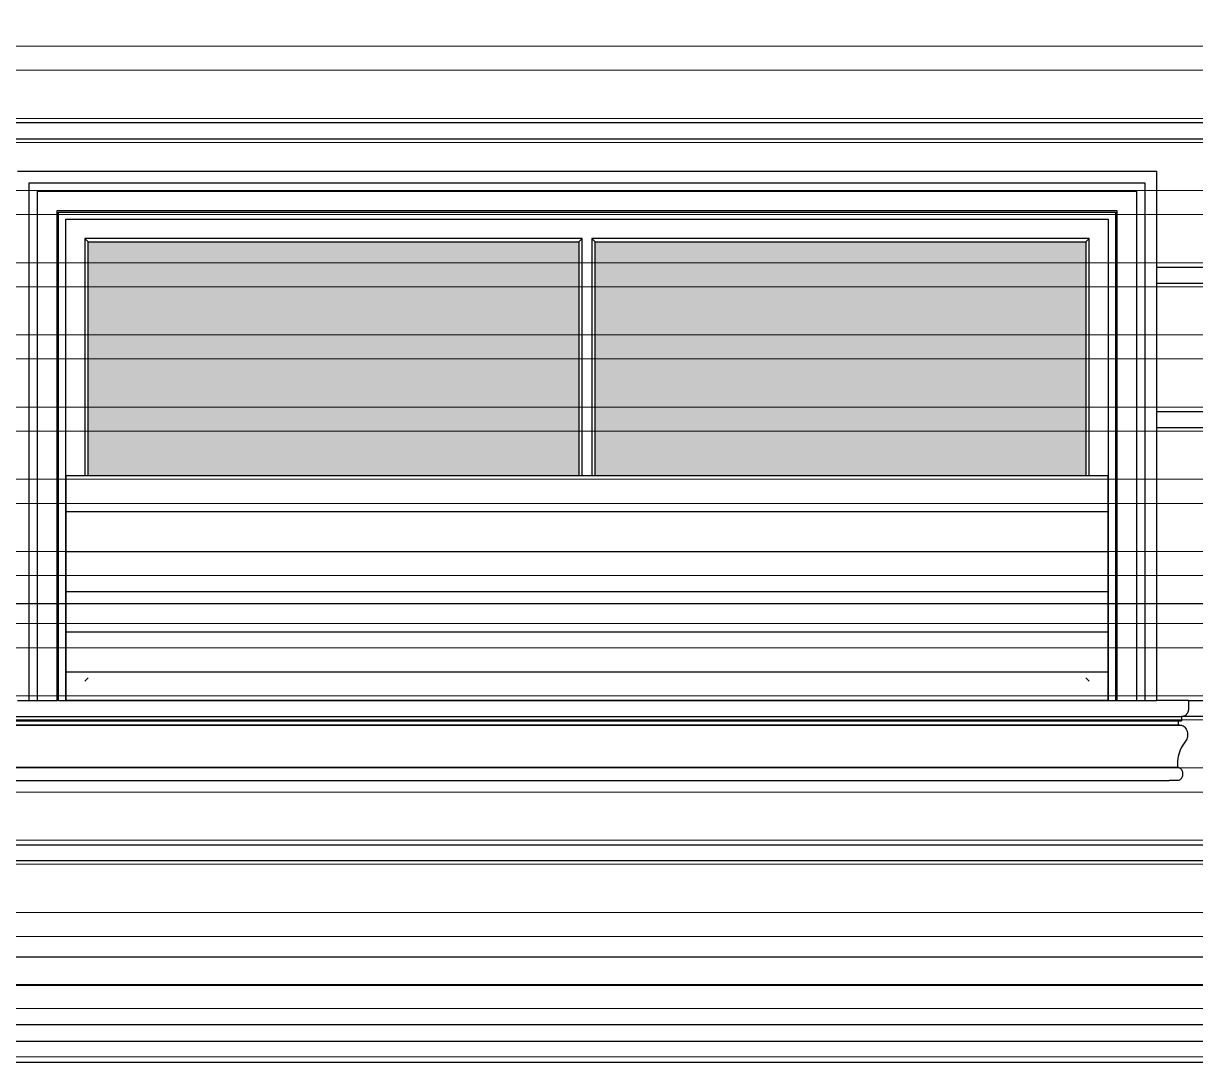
# Model space of a CAD drawing. Header units: inches. Extents: x 37.8 to 126.9, y 5.9 to 51.9.
# Drawn here: x 105.856 to 109.51, y 24.295 to 27.553 of the extents above; entities that cross this region are included whole.
import ezdxf

# ---------------------------------------------------------------- set-up
doc = ezdxf.new("R2010")
doc.units = ezdxf.units.IN
doc.header["$MEASUREMENT"] = 0
doc.layers.add('hatch', color=45, linetype='Continuous', lineweight=9)
doc.layers.add('LAYER1', color=8, linetype='Continuous', lineweight=9)
doc.layers.add('TEXT.', color=7, linetype='Continuous')

msp = doc.modelspace()

# ---------------------------------------------------------------- hatches: boundary and pattern name
at = {"true_color": 0x9898cc}
h = msp.add_hatch(dxfattribs=at)
h.set_pattern_fill('ANSI31', color=253, angle=135)
h.set_pattern_definition([(180, (290.93332, 350.28142), (-1e-17, -0.125), [])])
h.paths.add_polyline_path([(109.23803, 26.14228), (105.98803, 26.14228), (105.98803, 25.44228), (109.23803, 25.44228)])
at = {"layer": 'hatch'}
h = msp.add_hatch(color=256, dxfattribs=at)
h.dxf.hatch_style = 1
h.set_gradient(color1=(149, 180, 223), color2=(188, 208, 235), one_color=1, tint=0.83, name='INVCURVED')
h.paths.add_polyline_path([(106.05803, 26.14228), (107.58803, 26.14228), (107.58803, 26.87228), (106.05803, 26.87228)])
h = msp.add_hatch(color=256, dxfattribs=at)
h.dxf.hatch_style = 1
h.set_gradient(color1=(149, 180, 223), color2=(188, 208, 235), one_color=1, tint=0.83, name='INVCURVED')
h.paths.add_polyline_path([(107.63803, 26.14228), (109.16803, 26.14228), (109.16803, 26.87228), (107.63803, 26.87228)])
at = {"layer": 'LAYER1', "true_color": 0xc2b093}
h = msp.add_hatch(dxfattribs=at)
h.set_pattern_fill('ANSI32', color=253, scale=0.6, angle=135)
h.set_pattern_definition([(180, (290.93332, 359.28142), (-1e-17, -0.225), []), (180, (290.85832, 359.35642), (-1e-17, -0.225), [])])
h.paths.add_polyline_path([(106.05653, 37.34228), (106.05653, 37.54228), (106.05653, 37.59228), (106.05653, 37.99228), (106.05653, 38.04228), (106.05653, 38.44228), (106.05653, 38.49228), (106.05653, 38.84228), (107.05653, 38.84228), (107.05653, 38.49228), (107.05653, 38.44228), (107.05653, 38.04228), (107.05653, 37.99228), (107.05653, 37.59228), (107.05653, 37.54228), (107.05653, 37.34228)], flags=16)
h.paths.add_polyline_path([(107.99803, 37.34228), (107.99803, 37.54228), (107.99803, 37.59228), (107.99803, 37.99228), (107.99803, 38.04228), (107.99803, 38.44228), (107.99803, 38.49228), (107.99803, 38.84228), (108.99803, 38.84228), (108.99803, 38.49228), (108.99803, 38.44228), (108.99803, 38.04228), (108.99803, 37.99228), (108.99803, 37.59228), (108.99803, 37.54228), (108.99803, 37.34228)], flags=16)
h.paths.add_polyline_path([(116.59064, 26.14228), (116.59064, 26.94228), (117.19803, 26.94228), (117.19803, 26.14228)])
h.paths.add_polyline_path([(117.39803, 37.34228), (109.19803, 37.34228), (109.19803, 40.69228), (109.19803, 40.99228), (104.09803, 40.99228), (104.09803, 37.34228), (102.15807, 37.34228), (102.15807, 20.54228), (107.51799, 20.54228), (107.51799, 22.74228), (108.71799, 22.74228), (108.71799, 20.54228), (108.91799, 20.54228), (108.91799, 22.74228), (112.11799, 22.74228), (112.11799, 20.54228), (117.39803, 20.54228)])

# ---------------------------------------------------------------- linework, layer by layer
for p, q in [((109.80803, 27.24228), (102.15803, 27.24228)), ((109.80803, 27.19228), (102.15803, 27.19228)), ((105.83803, 27.09228), (109.38803, 27.09228)), ((109.38803, 27.09228), (109.38803, 26.79228)), ((105.87453, 27.05578), (109.35153, 27.05578)), ((105.87453, 26.79228), (105.87453, 27.05578)), ((109.35153, 27.05578), (109.35153, 26.79228)), ((105.90053, 27.02978), (109.32553, 27.02978)), ((105.90053, 26.79228), (105.90053, 27.02978)), ((109.32553, 27.02978), (109.32553, 26.79228)), ((105.96122, 26.96909), (109.26484, 26.96909)), ((105.96122, 26.79228), (105.96122, 26.96909)), ((105.96553, 26.96478), (109.26053, 26.96478)), ((105.96553, 26.79228), (105.96553, 26.96478)), ((109.26053, 26.96478), (109.26053, 26.79228)), ((109.26484, 26.96909), (109.26484, 26.79228)), ((105.98803, 25.44228), (105.98803, 26.94228)), ((105.98803, 26.94228), (109.23803, 26.94228)), ((109.23803, 26.94228), (109.23803, 26.79228)), ((106.04803, 26.88228), (106.04803, 26.14228)), ((107.59803, 26.88228), (106.04803, 26.88228)), ((106.05803, 26.87228), (106.04803, 26.88228)), ((106.05803, 26.14228), (106.05803, 26.87228)), ((106.05803, 26.87228), (107.58803, 26.87228)), ((107.58803, 26.87228), (107.59803, 26.88228)), ((107.58803, 26.87228), (107.58803, 26.14228)), ((107.59803, 26.14228), (107.59803, 26.88228)), ((109.17803, 26.88228), (107.62803, 26.88228)), ((107.62803, 26.88228), (107.62803, 26.14228)), ((107.63803, 26.87228), (107.62803, 26.88228)), ((107.63803, 26.14228), (107.63803, 26.87228)), ((107.63803, 26.87228), (109.16803, 26.87228)), ((109.16803, 26.87228), (109.17803, 26.88228)), ((109.16803, 26.87228), (109.16803, 26.14228)), ((109.17803, 26.14228), (109.17803, 26.88228)), ((105.87453, 26.74228), (105.87453, 26.79228)), ((105.90053, 26.74228), (105.90053, 26.79228)), ((105.96122, 26.74228), (105.96122, 26.79228)), ((105.96553, 26.74228), (105.96553, 26.79228)), ((109.23803, 26.79228), (109.23803, 26.74228)), ((109.26053, 26.79228), (109.26053, 26.74228)), ((109.26484, 26.79228), (109.26484, 26.74228)), ((109.32553, 26.79228), (109.32553, 26.74228)), ((109.35153, 26.79228), (109.35153, 26.74228)), ((109.80803, 26.79228), (109.38803, 26.79228)), ((109.38803, 26.79228), (109.38803, 26.74228)), ((105.87453, 26.34228), (105.87453, 26.74228)), ((105.90053, 26.34228), (105.90053, 26.74228)), ((105.96122, 26.34228), (105.96122, 26.74228)), ((105.96553, 26.34228), (105.96553, 26.74228)), ((109.23803, 26.74228), (109.23803, 26.34228)), ((109.26053, 26.74228), (109.26053, 26.34228)), ((109.26484, 26.74228), (109.26484, 26.34228)), ((109.32553, 26.74228), (109.32553, 26.34228)), ((109.35153, 26.74228), (109.35153, 26.34228)), ((109.80803, 26.74228), (109.38803, 26.74228)), ((109.38803, 26.74228), (109.38803, 26.34228)), ((105.87453, 26.29228), (105.87453, 26.34228)), ((105.90053, 26.29228), (105.90053, 26.34228)), ((105.96122, 26.29228), (105.96122, 26.34228)), ((105.96553, 26.29228), (105.96553, 26.34228)), ((109.23803, 26.34228), (109.23803, 26.29228)), ((109.26053, 26.34228), (109.26053, 26.29228)), ((109.26484, 26.34228), (109.26484, 26.29228)), ((109.32553, 26.34228), (109.32553, 26.29228)), ((109.35153, 26.34228), (109.35153, 26.29228)), ((109.80803, 26.34228), (109.38803, 26.34228)), ((109.38803, 26.34228), (109.38803, 26.29228)), ((105.87453, 25.89228), (105.87453, 26.29228)), ((105.90053, 25.89228), (105.90053, 26.29228)), ((105.96122, 25.89228), (105.96122, 26.29228)), ((105.96553, 25.89228), (105.96553, 26.29228)), ((109.23803, 26.29228), (109.23803, 25.89228)), ((109.26053, 26.29228), (109.26053, 25.89228)), ((109.26484, 26.29228), (109.26484, 25.89228)), ((109.32553, 26.29228), (109.32553, 25.89228)), ((109.35153, 26.29228), (109.35153, 25.89228)), ((109.80803, 26.29228), (109.38803, 26.29228)), ((109.38803, 26.29228), (109.38803, 25.89228)), ((105.87453, 25.84228), (105.87453, 25.89228)), ((105.90053, 25.84228), (105.90053, 25.89228)), ((105.96122, 25.84228), (105.96122, 25.89228)), ((105.96553, 25.84228), (105.96553, 25.89228)), ((109.23803, 25.89228), (109.23803, 25.84228)), ((109.26053, 25.89228), (109.26053, 25.84228)), ((109.26484, 25.89228), (109.26484, 25.84228)), ((109.32553, 25.89228), (109.32553, 25.84228)), ((109.35153, 25.89228), (109.35153, 25.84228)), ((109.38803, 25.89228), (109.38803, 25.84228)), ((105.87453, 25.44228), (105.87453, 25.84228)), ((105.90053, 25.44228), (105.90053, 25.84228)), ((105.96122, 25.44228), (105.96122, 25.84228)), ((105.96553, 25.44228), (105.96553, 25.84228)), ((109.23803, 25.84228), (109.23803, 25.44228)), ((109.26053, 25.84228), (109.26053, 25.44228)), ((109.26484, 25.84228), (109.26484, 25.44228)), ((109.32553, 25.84228), (109.32553, 25.44228)), ((109.35153, 25.84228), (109.35153, 25.44228)), ((109.38803, 25.84228), (109.38803, 25.44228)), ((106.05803, 25.51228), (106.04803, 25.50228)), ((109.17803, 25.50228), (109.16803, 25.51228)), ((105.83803, 25.44228), (105.87453, 25.44228)), ((105.87453, 25.44228), (105.90053, 25.44228)), ((105.90053, 25.44228), (105.96122, 25.44228)), ((105.96553, 25.44228), (105.96122, 25.44228)), ((105.96553, 25.44228), (105.98803, 25.44228)), ((109.23803, 25.44228), (105.98803, 25.44228)), ((109.23803, 25.44228), (109.26053, 25.44228)), ((109.26053, 25.44228), (109.26484, 25.44228)), ((109.26484, 25.44228), (109.32553, 25.44228)), ((109.32553, 25.44228), (109.35153, 25.44228)), ((109.35153, 25.44228), (109.38803, 25.44228)), ((109.48803, 25.44228), (109.38803, 25.44228)), ((109.48803, 25.44228), (109.80803, 25.44228)), ((109.48803, 25.44228), (109.48803, 25.41728)), ((109.47493, 25.3935), (109.47379, 25.39306)), ((109.47605, 25.39403), (109.47493, 25.3935)), ((109.47715, 25.39466), (109.47605, 25.39403)), ((109.47821, 25.39537), (109.47715, 25.39466)), ((109.47923, 25.39617), (109.47821, 25.39537)), ((109.48022, 25.39705), (109.47923, 25.39617)), ((109.48116, 25.39801), (109.48022, 25.39705)), ((109.48205, 25.39905), (109.48116, 25.39801)), ((109.48289, 25.40016), (109.48205, 25.39905)), ((109.48368, 25.40134), (109.48289, 25.40016)), ((109.48441, 25.40258), (109.48368, 25.40134)), ((109.48508, 25.40388), (109.48441, 25.40258)), ((109.48568, 25.40523), (109.48508, 25.40388)), ((109.48623, 25.40663), (109.48568, 25.40523)), ((109.4867, 25.40807), (109.48623, 25.40663)), ((109.4871, 25.40955), (109.4867, 25.40807)), ((109.48743, 25.41106), (109.4871, 25.40955)), ((109.48769, 25.41259), (109.48743, 25.41106)), ((109.48788, 25.41414), (109.48769, 25.41259)), ((109.48799, 25.41571), (109.48788, 25.41414)), ((109.48803, 25.41728), (109.48799, 25.41571)), ((105.77001, 25.37894), (109.45604, 25.37894)), ((105.79803, 25.39228), (109.42803, 25.39228)), ((105.79803, 25.36561), (109.42803, 25.36561)), ((105.79803, 25.36527), (109.42803, 25.36527)), ((109.42803, 25.39228), (109.46592, 25.39228)), ((109.42803, 25.36561), (109.45604, 25.36561)), ((109.42803, 25.36527), (109.46576, 25.36527)), ((109.45604, 25.37894), (109.45604, 25.36561)), ((109.45604, 25.37894), (109.46592, 25.37894)), ((109.45604, 25.36561), (109.45962, 25.36561)), ((109.45962, 25.36561), (109.46576, 25.36527)), ((109.46576, 25.36527), (109.46875, 25.3643)), ((109.46592, 25.39228), (109.46592, 25.37894)), ((109.46908, 25.39228), (109.46592, 25.39228)), ((109.46875, 25.3643), (109.47161, 25.36282)), ((109.47027, 25.39233), (109.46908, 25.39228)), ((109.80803, 25.39228), (109.46908, 25.39228)), ((109.47145, 25.39247), (109.47027, 25.39233)), ((109.47263, 25.39272), (109.47145, 25.39247)), ((109.47161, 25.36282), (109.4743, 25.36085)), ((109.47379, 25.39306), (109.47263, 25.39272)), ((109.4743, 25.36085), (109.47677, 25.35843)), ((109.47677, 25.35843), (109.47897, 25.35559)), ((109.47897, 25.35559), (109.48087, 25.3524)), ((109.48087, 25.3524), (109.48243, 25.3489)), ((109.48243, 25.32148), (109.48087, 25.31799)), ((109.48243, 25.3489), (109.48363, 25.34516)), ((109.48363, 25.32522), (109.48243, 25.32148)), ((109.48363, 25.34516), (109.48443, 25.34125)), ((109.48443, 25.32914), (109.48363, 25.32522)), ((109.48443, 25.34125), (109.48484, 25.33722)), ((109.48484, 25.33316), (109.48443, 25.32914)), ((109.48484, 25.33722), (109.48484, 25.33316)), ((109.46217, 25.2876), (109.45957, 25.28114)), ((109.4652, 25.29394), (109.46217, 25.2876)), ((109.46865, 25.30012), (109.4652, 25.29394)), ((109.47251, 25.30613), (109.46865, 25.30012)), ((109.47677, 25.31196), (109.47251, 25.30613)), ((109.47897, 25.31479), (109.47677, 25.31196)), ((109.48087, 25.31799), (109.47897, 25.31479)), ((109.45357, 25.25438), (109.4532, 25.24757)), ((109.4532, 25.24757), (109.45329, 25.24075)), ((109.4544, 25.26116), (109.45357, 25.25438)), ((109.45567, 25.2679), (109.4544, 25.26116)), ((109.4574, 25.27456), (109.45567, 25.2679)), ((109.45957, 25.28114), (109.4574, 25.27456)), ((105.79803, 25.23394), (109.42803, 25.23394)), ((109.42803, 25.23394), (109.45383, 25.23394)), ((109.45329, 25.24075), (109.45383, 25.23394)), ((109.45383, 25.23394), (109.45581, 25.23378)), ((109.45581, 25.23378), (109.45776, 25.23329)), ((109.45776, 25.23329), (109.45964, 25.23248)), ((109.45964, 25.23248), (109.46144, 25.23137)), ((109.46144, 25.23137), (109.46311, 25.22996)), ((109.46311, 25.22996), (109.46464, 25.2283)), ((109.46464, 25.2283), (109.466, 25.22639)), ((109.466, 25.22639), (109.46717, 25.22427)), ((109.46717, 25.22427), (109.46812, 25.22198)), ((109.46812, 25.22198), (109.46885, 25.21955)), ((109.46885, 25.21955), (109.46934, 25.21701)), ((109.46934, 25.21701), (109.46959, 25.21442)), ((109.46959, 25.2118), (109.46934, 25.20921)), ((109.46959, 25.21442), (109.46959, 25.2118)), ((105.79803, 25.19228), (109.42803, 25.19228)), ((109.45383, 25.19228), (109.42803, 25.19228)), ((109.45581, 25.19244), (109.45383, 25.19228)), ((109.45776, 25.19293), (109.45581, 25.19244)), ((109.45964, 25.19374), (109.45776, 25.19293)), ((109.46144, 25.19485), (109.45964, 25.19374)), ((109.46311, 25.19626), (109.46144, 25.19485)), ((109.46464, 25.19792), (109.46311, 25.19626)), ((109.466, 25.19983), (109.46464, 25.19792)), ((109.46717, 25.20195), (109.466, 25.19983)), ((109.46812, 25.20424), (109.46717, 25.20195)), ((109.46885, 25.20667), (109.46812, 25.20424)), ((109.46934, 25.20921), (109.46885, 25.20667)), ((102.15803, 24.99228), (109.80803, 24.99228)), ((109.80803, 24.94228), (102.15803, 24.94228)), ((109.80803, 24.64228), (102.15803, 24.64228)), ((102.15803, 24.55478), (117.39803, 24.55478)), ((102.15803, 24.43228), (117.39803, 24.43228)), ((102.35803, 24.37978), (117.19803, 24.37978)), ((102.35803, 24.31415), (117.19803, 24.31415))]:
    msp.add_line(p, q)
msp.add_lwpolyline([(109.23803, 26.14228), (105.98803, 26.14228), (105.98803, 25.44228), (109.23803, 25.44228)], close=True)
at = {"layer": 'TEXT.', "color": 8}
msp.add_line((115.95377, 25.74332), (100.69639, 25.74332), dxfattribs=at)

doc.saveas('drawing.dxf')
